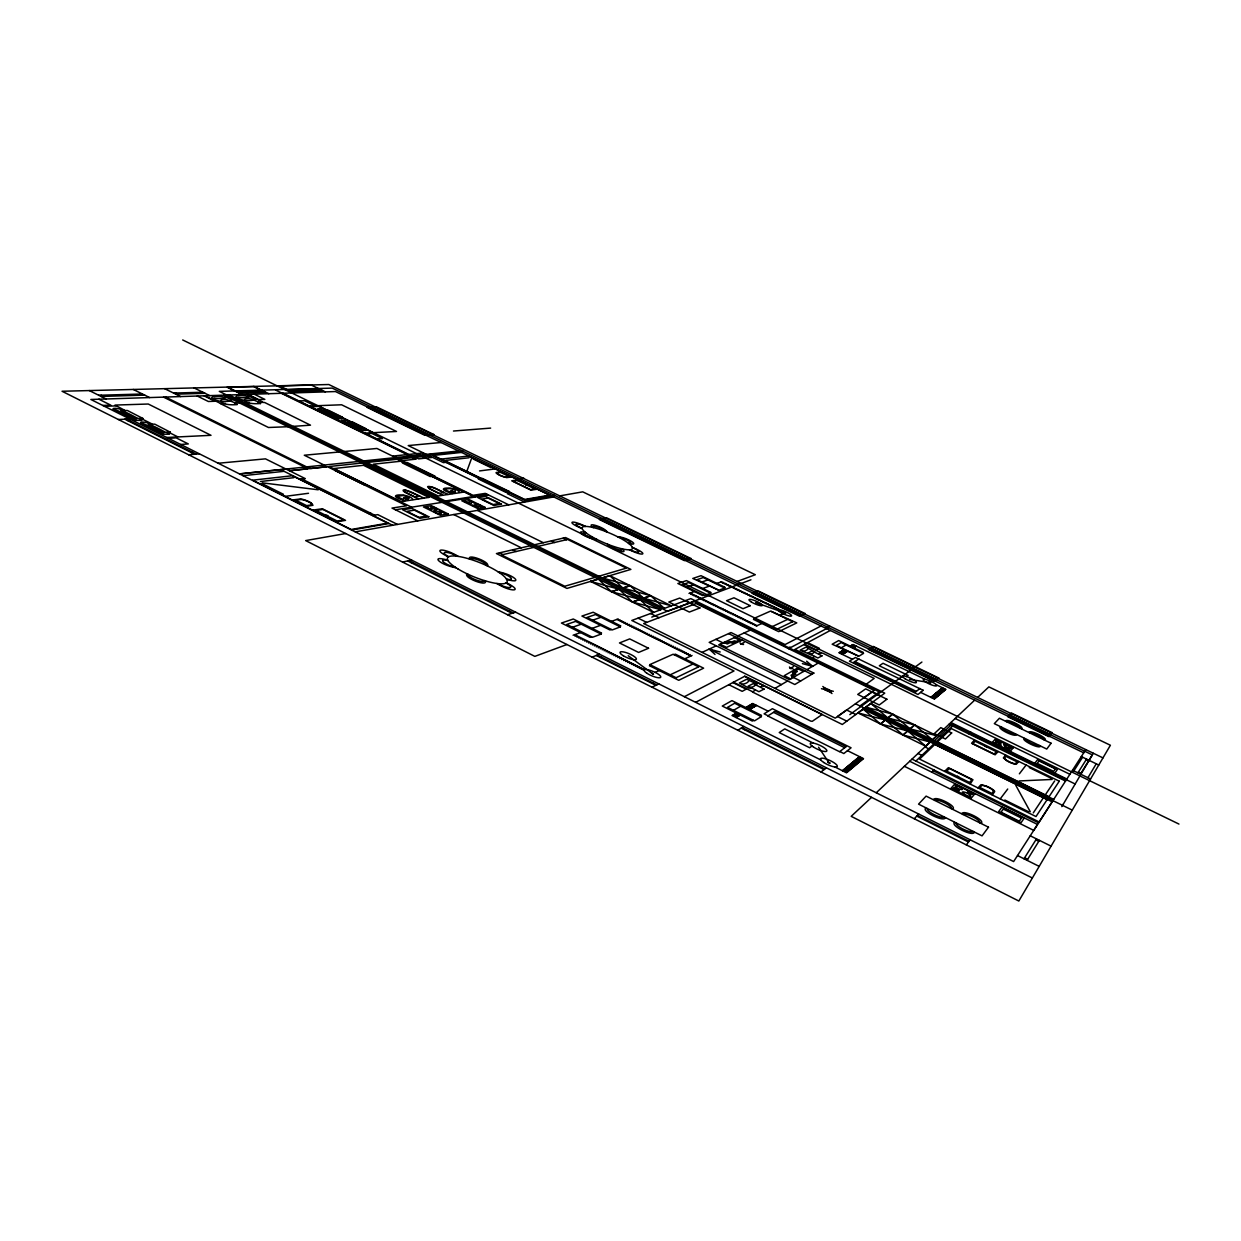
<?xml version="1.0" encoding="UTF-8"?>
<svg xmlns="http://www.w3.org/2000/svg" width="1241" height="1241" viewBox="0 0 1241 1241"><rect width="100%" height="100%" fill="white"/><g stroke="black" fill="none" stroke-linecap="round" stroke-linejoin="round"><path stroke-width="1.5" d="M985.075 746.105L986.362 746.725M958.812 777.192C955.244 774.648 960.612 778.433 957.587 776.54M525.657 484.471C529.1 485.122 524.105 484.595 526.572 484.952M467.05 470.68L471.44 458.736M977.629 697.442L988.86 686.878L1110.4 745.252L1018.83 901.028L851.186 816.33L871.554 797.358M1062.575 805.378L1092.328 754.9L332.216 388.107L219.285 391.365L667.472 611.27L693.983 601.513L879.342 691.889L859.966 705.958M1087.923 777.75L1096.222 763.836M1061.815 806.619L1063.335 804.137M1027.036 860.308L1039.4 840.343M1080.446 774.074L1093.337 753.287M1023.996 858.788L1036.483 838.9M1077.917 772.848L1086.542 759.12M1073.837 770.909L1082.586 757.243M695.627 702.328L744.724 676.252L842.298 724.48L863.147 709.092L1052.151 801.826L1038.624 822.876L933.201 770.77L933.977 769.978L931.82 772.197M1085.782 749.642L1013.633 861.564L90.857 399.478L335.473 391.551L1083.734 752.822M1033.288 812.902L1042.797 798.599M1045.822 794.069L1054.664 780.946M1054.974 772.988L1057.425 769.404L1037.492 759.709L1034.87 763.199M327.205 516.039L324.584 515.604L327.981 515.667L325.918 515.387L326.848 515.868M1000.215 798.894L1007.723 789.028M966.32 844.873L970.183 839.8M1019.373 773.81L1026.121 765.045M992.273 794.985L994.724 791.572A6.872 1.598 25.5 0 0 992.971 789.695L991.001 788.392A8.625 2.001 25.5 0 0 986.161 786.018L980.902 784.762L978.017 787.942M1018.783 761.462L1016.332 764.239A6.438 1.396 25.4 0 1 1013.649 763.82L1011.431 763.029A8.066 1.753 25.4 0 1 1006.885 760.811L1003.364 757.91L1005.582 755.009M970.229 783.924L972.975 779.751L948.372 767.683L944.68 771.328M972.091 779.813L969.392 782.404L946.728 771.188M998.167 751.55L995.111 754.807L971.563 743.297L974.495 739.993M996.414 751.767L994.041 754.016L972.82 743.607M914.291 818.765L918.666 814.003M1008.468 716.476L1011.12 713.591M946.666 771.049L949.489 768.536L972.06 779.736M972.758 743.483L975.255 741.311L996.383 751.674M970.958 732.268L969.174 734.083L969.81 733.431L1066.019 780.31M915.92 761.059L933.961 743.824M936.21 741.668L952.623 726.016M941.267 736.859L947.55 730.887M933.185 741.885L952.033 724.03L1075.171 784.002M870.794 703.445L887.904 718.012L914.664 724.915L932.472 739.838L936.815 735.742L870.794 703.445L857.981 712.923L925.708 746.229L930.223 741.994M932.472 739.838L974.666 700.157M876.255 792.766L930.207 741.978L903.107 735.06L885.391 719.982L858.043 712.939M937.575 735.06L943.92 729.119M920.605 692.369L930.936 697.38L942.493 687.778M834.883 766.969L842.437 770.754L859.517 756.638M863.162 709.076L880.474 723.968L885.376 719.997L880.412 723.953M821.03 771.995L826.32 767.76M919.969 688.507L915.237 692.23L853.622 662.322L858.989 658.955M755.257 690.105L752.48 691.997L810.761 721.114L812.266 721.316L822.163 714.537L744.647 676.221M906.535 676.562L908.117 675.399L883.034 663.268L879.311 665.765L903.2 677.322M1053.733 799.375L865.815 707.168L884.755 693.145L794.954 649.384L830.307 630.459M811.986 745.996L809.613 747.734L779.224 732.547L784.762 728.87L813.212 743.064M849.821 714.63L921.908 662.058M864.077 697.659L872.283 691.795L880.893 695.999M866.311 684.163L874.191 678.393L823.031 653.309L821.092 652.782L818.874 654.023M745.329 730.189L746.167 729.661M737.821 730.251L743.886 726.481M857.996 655.869L832.184 644.234L838.699 640.558L863.426 652.502L862.65 652.983M753.489 720.338L752.325 721.068L722.293 706.051L731.942 700.638L761.54 715.39L760.407 716.088M842.313 654.395L847.184 651.494M853.513 647.709L856.228 646.096M732.035 715.514L736.068 717.531L740.272 715.049M749.673 709.464L756.529 705.4M774.958 688.383L787.616 680.968M806.898 669.675L818.176 663.082M841.32 647.786L846.129 644.994M733.478 710.348L740.613 706.222M798.49 669.039L795.295 670.869L793.852 670.171M798.397 667.58L784.203 675.693L790.765 678.936M812.235 657.808L814.468 656.536M789.447 666.991L790.269 668.418L793.495 666.588M760.717 687.018L763.417 685.497M811.025 654.86L800.181 650.129L806.045 647.119L815.446 652.363M751.441 688.228L748.773 688.057L739.403 682.953L746.663 679.23L756.638 683.884L756.948 685.141M788.469 648.702L828.43 627.62M787.663 648.236L789.99 647.011M825.653 628.256L829.686 626.131M684.365 696.697L733.989 670.962L631.809 620.469L660.801 609.734L223.706 395.165M821.03 625.976L785.072 644.56L690.818 598.612L664.369 608.416L229.228 394.995M651.99 687.188L658.847 683.9M740.008 642.76L740.722 644.126L744.212 642.45M651.851 683.326L652.813 682.876M670.249 674.794L692.959 664.059M742.149 640.046L726.59 647.383L720.137 644.203M771.235 627.108L787.725 619.352M739.295 640.046L735.773 641.69L737.185 642.388M702.065 652.378L716.243 645.847M737.821 635.873L750.464 630.04M655.17 672.389L659.188 670.543M684.753 658.816L692.059 655.465M688.988 655.093L690.198 654.55M756.095 626.131L761.896 623.478M780.465 614.993L783.149 613.768M754.404 625.309L755.381 624.875M687.126 654.178L688.336 653.619M685.265 653.247L686.475 652.704M752.713 624.487L753.69 624.052M643.241 670.311L644.606 669.706L574.599 634.709L573.094 635.237M683.403 652.332L684.613 651.789M751.022 623.665L752.015 623.23M749.331 622.842L750.324 622.408M779.364 609.44L720.881 581.982M641.271 669.333L642.652 668.713M650.796 665.098L649.446 665.688L678.734 680.301L703.616 668.17L675.352 654.147L674.111 654.705M681.542 651.401L682.767 650.858M639.301 668.356L640.682 667.736M679.68 650.486L680.906 649.943M747.64 622.02L748.633 621.586M754.497 618.98L753.52 619.399L778.696 631.653L796.769 622.889L771.437 611.472M776.866 609.052L777.75 608.664M637.347 667.363L638.727 666.758M677.819 649.57L679.044 649.027M745.95 621.198L746.942 620.764M775.253 608.276L776.152 607.873M744.274 620.376L745.267 619.942M773.639 607.501L774.539 607.097M635.376 666.386L636.773 665.781M675.957 648.64L677.183 648.097M633.422 665.409L634.803 664.804M674.096 647.724L675.337 647.182M742.583 619.554L743.576 619.119M772.026 606.725L772.926 606.322M631.452 664.431L632.848 663.826M672.234 646.809L673.475 646.266M740.893 618.732L741.901 618.297M770.413 605.934L771.328 605.546M739.202 617.909L740.21 617.475M768.815 605.158L769.715 604.77M629.497 663.439L630.893 662.849M670.388 645.878L671.629 645.351M627.543 662.461L628.939 661.872M668.527 644.963L669.768 644.436M737.526 617.087L738.535 616.653M767.202 604.383L768.117 603.995M625.573 661.484L626.984 660.895M666.665 644.048L667.922 643.521M735.835 616.265L736.844 615.846M765.588 603.607L766.504 603.219M623.618 660.507L625.03 659.917M664.819 643.133L666.06 642.605M734.16 615.443L735.168 615.024M763.991 602.831L764.906 602.443M621.663 659.529L623.075 658.94M662.958 642.217L664.214 641.69M732.469 614.636L733.493 614.202M762.377 602.056L763.293 601.668M619.709 658.552L621.12 657.963M661.112 641.287L662.368 640.775M730.794 613.814L731.802 613.38M760.78 601.28L761.695 600.892M617.754 657.575L619.181 656.985M659.266 640.372L660.522 639.86M729.119 612.992L730.127 612.573M759.166 600.504L760.097 600.117M727.428 612.17L728.451 611.751M757.568 599.729L758.499 599.341M615.8 656.598L617.227 656.008M657.404 639.456L658.676 638.944M613.845 655.62L615.272 655.031M655.558 638.541L656.83 638.029M725.752 611.363L726.776 610.929M755.971 598.953L756.886 598.565M611.906 654.643L613.333 654.069M653.712 637.626L654.984 637.114M724.077 610.541L725.101 610.122M754.357 598.178L755.288 597.805M600.21 657.451L601.233 657.032M609.952 653.666L611.379 653.092M651.866 636.711L653.138 636.199M752.76 597.402L753.69 597.03M722.402 609.719L723.425 609.3M720.726 608.897L721.75 608.493M751.162 596.626L752.093 596.254M607.997 652.704L609.44 652.114M650.02 635.795L651.292 635.283M592.097 657.141L599.496 654.178M752.651 592.965L757.227 591.135M606.058 651.727L607.485 651.153M648.174 634.896L649.446 634.384M719.035 608.09L720.075 607.671M749.564 595.851L750.495 595.478M604.103 650.749L605.546 650.175M646.328 633.98L647.6 633.468M717.36 607.268L718.399 606.865M747.966 595.075L748.897 594.703M602.164 649.772L603.607 649.198M644.482 633.065L645.77 632.553M715.685 606.461L716.724 606.042M746.368 594.315L747.299 593.943M600.21 648.81L601.668 648.236M642.636 632.15L643.924 631.638M714.009 605.639L715.064 605.236M744.771 593.539L745.701 593.167M598.271 647.833L599.729 647.259M640.79 631.235L642.078 630.738M712.35 604.817L713.389 604.414M743.173 592.764L744.104 592.391M596.332 646.856L597.79 646.297M638.96 630.319L640.247 629.823M710.674 604.01L711.714 603.607M741.575 591.988L742.521 591.616M225.428 403.372L220.495 403.651L268.459 427.493L287.974 426.718M594.392 645.894L595.851 645.32M637.114 629.42L638.401 628.908M708.999 603.188L710.054 602.785M739.977 591.212L740.924 590.856M592.453 644.917L593.912 644.358M635.268 628.504L636.571 628.008M707.323 602.381L708.378 601.978M738.379 590.452L739.326 590.08M705.664 601.559L706.718 601.171M736.782 589.677L737.743 589.304M590.499 643.955L591.973 643.396M633.437 627.589L634.74 627.093M588.56 642.978L590.033 642.419M631.591 626.689L632.894 626.193M703.988 600.753L705.043 600.349M735.184 588.901L736.146 588.544M651.789 617.103L750.945 579.795M586.636 642.016L588.094 641.457M629.761 625.774L631.064 625.278M702.313 599.946L703.383 599.543M733.602 588.125L734.548 587.769M584.697 641.039L586.171 640.496M627.915 624.859L629.234 624.378M732.004 587.365L732.966 587.009M700.653 599.124L701.708 598.736M582.758 640.077L584.232 639.518M591.554 636.804L590.096 637.347L561.444 623.044L573.28 619.011L601.544 633.081L600.132 633.608M611.286 629.451L609.92 629.963L581.936 616.063L593.167 612.247L620.764 625.929L619.43 626.426M626.085 623.959L627.403 623.463M698.978 598.317L700.048 597.914M730.406 586.59L731.368 586.233M580.819 639.099L582.308 638.557M624.254 623.044L625.573 622.563M566.904 644.513L534.84 656.38L305.658 540.595L345.696 533.537M737.138 581.455L755.319 574.723L582.743 491.839L559.738 495.888M697.318 597.495L698.388 597.107M703.663 595.153L702.608 595.54L677.881 583.503L686.475 580.602L710.907 592.453L709.883 592.841M717.996 589.832L692.788 578.461L701.01 575.684L724.93 587.272L723.953 587.629M728.824 585.83L729.786 585.473M578.88 638.138L580.369 637.595M622.424 622.144L623.742 621.648M695.643 596.688L696.713 596.3M727.226 585.054L728.188 584.697M576.956 637.176L578.446 636.633M620.593 621.229L621.912 620.748M693.983 595.882L695.053 595.494M725.644 584.278L726.606 583.937M575.017 636.214L576.522 635.671M618.747 620.329L620.081 619.848M692.323 595.075L693.393 594.672M724.046 583.518L725.023 583.161M574.599 634.709L580.54 632.569M592.112 628.38L600.566 625.324M611.549 621.353L618.251 618.933M690.648 594.253L691.733 593.865M722.464 582.743L723.425 582.401M688.988 593.446L694.355 591.523M702.763 588.498L708.921 586.279M716.941 583.394L721.843 581.626M572.458 627.279L581.238 624.192M592.655 620.205L600.97 617.273M687.188 587.133L693.564 584.914M701.863 582.013L707.959 579.888M507.522 614.714L515.667 612.201M684.675 560.141L689.732 558.59M508.252 611.379L509.399 611.022M602.226 577.934L609.765 575.653L671.365 605.81L643.536 598.193L630.18 585.659L602.226 577.934L630.878 569.402L565.586 537.57L534.561 544.752M598.364 579.082L590.514 581.393L653.588 612.402L639.875 599.45L611.425 591.662L598.364 579.082L566.966 588.42L496.431 553.564L530.388 545.714M594.92 577.391L564.795 586.248L501.442 554.944L533.77 547.374M598.798 576.258L626.395 568.13L567.571 539.447L537.927 546.397M411.376 562.825L412.632 562.545M604.631 520.305L605.422 520.134M402.534 562.049L411.593 560.079M599.884 519.203L605.53 517.978M525.982 500.418L554.432 495.376M355.236 531.862L463.405 512.828M467.888 512.052L553.765 496.943M351.56 530.031L389.069 523.516M525.129 499.921L550.756 495.485M336.575 521.934L345.525 520.351L322.334 508.779L312.872 510.082M343.819 520.026L337.087 520.956L316.083 510.454L322.97 509.446L343.866 519.901M372.843 515.449L377.807 514.643L397.492 524.431M443.626 501.271L486.953 494.306M510.92 493.034L507.243 493.639L524.633 502.062M537.12 489.249L531.039 490.148L511.726 480.81L517.683 479.864M369.26 513.665L371.043 513.386M506.53 491.746L507.848 491.545M395.429 509.787L442.013 502.341M446.605 501.597L488.396 494.911M534.871 489.032L530.419 489.621L513.091 481.244M409.995 507.46L411.624 507.197L329.222 466.523L361.938 463.033M325.84 515.496L326.833 515.992M409.018 498.06L402.239 499.053L396.996 496.555M396.98 496.4L403.79 495.423L409.018 497.936M444.79 489.404C459.31 485.433 457.929 497.222 444.821 489.543M516.194 479.29L523.811 478.173M513.014 481.105L517.187 480.5M305.333 506.499L313.011 505.289L311.181 502.915A8.563 2.032 20.7 0 0 306.775 500.712L304.231 499.797A6.826 1.613 20.7 0 0 300.369 498.975L292.302 499.983M506.375 477.18L509.508 476.746L500.526 472.402L497.362 472.821A4.964 0.962 22 0 0 499.689 475.024L500.588 475.458A4.964 0.962 22 0 0 506.39 477.196M511.897 476.947L506.669 477.614L501.721 476.172A6.872 1.334 22 0 1 498.029 474.388L496.757 473.535A5.476 1.07 22 0 1 496.152 472.526L501.193 471.782M337.614 497.936L339.445 497.688M478.84 478.312L480.205 478.126M285.073 496.369L308.513 493.282M366.809 485.06L365.102 485.293L334.977 470.417L336.714 470.215M432.582 476.528L434.055 476.327M479.538 470.928L495.252 468.912M260.408 481.524L293.838 477.676M300.043 479.259L305.317 478.638L265.465 458.86L218.214 463.25M447.287 462.164L443.363 462.614L408.227 445.566L441.02 442.51M445.814 460.38L468.958 457.774M163.533 397.12L304.79 467.081L239.497 473.907L286.004 469.051M243.065 475.691L284.096 471.316M289.432 470.758L327.453 466.709L406.598 505.785L391.985 508.081L417.798 520.863M429.386 455.835L398.749 459.108L472.976 495.314L485.247 493.391L508.81 504.854M433.373 455.416L461.543 452.407M363.334 461.993L463.234 451.367M358.711 461.45L306.605 466.895L165.549 397.058M458.596 450.995L363.66 460.923L366.84 462.49L397.213 459.263L474.745 497.098M344.44 451.507L376.938 448.466L395.6 457.588M339.413 451.972L304.278 455.23L324.165 465.049M188.616 454.749L199.429 453.849M377.124 439.05L382.43 438.6L371.85 433.45L366.483 433.869M191.161 452.469L192.681 452.345M424.655 433.435L425.616 433.357M453.477 431.03L490.645 428.098M364.963 433.125L396.5 431.465L341.601 404.783L317.898 405.683L326.212 409.995M180.736 444.48L188.291 443.921L176.129 437.84L168.512 438.352M166.759 437.484L211.001 435.312L148.268 404.023L115.01 405.078L124.395 410.15M293.217 426.377L310.498 425.167L264.736 402.534L258.097 402.068M128.226 420.916L129.809 420.839M372.796 408.413L373.805 408.367M118.376 419.505L129.731 418.946M367.77 407.141L374.968 406.784M310.762 406.753L318.782 406.381M309.273 406.024L314.904 405.776L304.51 400.719L298.833 400.952M1019.094 780.961L1052.182 779.441M234.704 402.999L239.265 402.813M244.725 402.596L249.224 402.41M104.539 406.334L115.878 405.885M222.279 401.82C193.549 395.243 232.61 394.281 231.571 401.464M246.121 400.905C218.556 394.188 255.506 393.661 255.026 400.564M102.832 405.466L110.806 405.171L98.892 399.214M101.079 396.453L144.716 395.134M175.834 394.188L205.013 393.304M238.148 392.311L264.317 391.52M289.572 390.744L321.093 389.798M290.952 391.504L322.443 390.527M98.722 395.274L142.42 394.002M173.585 393.087L202.826 392.234M236.007 391.256L262.223 390.496M287.524 389.752L319.092 388.836M279.504 385.935L311.274 385.129M262.471 401.882L247.192 394.405M405.435 498.37L408.211 499.797L403.542 497.501L406.769 498.944L405.931 498.556M790.269 668.418L793.03 668.744M452.779 491.312L455.354 492.646L450.886 490.474L453.958 491.839L452.856 491.529M262.347 482.858L318.223 489.792M740.722 644.126L743.545 644.498M517.264 480.5L534.855 488.938M909.513 679.37L929.959 682.597M821.433 688.708L833.332 691.284M880.505 723.968L907.76 730.933L925.802 746.213M936.815 735.742L910.134 728.886L892.651 714.133L865.815 707.168M715.018 654.457L709.231 649.074L720.199 651.99M802.384 663.609L812.591 666.339L806.619 661.189M660.801 609.734L632.429 601.994L619.057 589.242L590.514 581.393M755.66 602.552L784.917 612.961M372.61 432.551L365.087 428.89M1102.97 757.894L328.803 384.524L62.05 391.256L1032.341 877.992M370.95 406.986L428.517 434.769M602.366 518.66L686.909 559.458M754.668 592.143L802.431 615.195M870.562 648.081L936.319 679.82M1009.647 715.204L1050.382 734.858M369.942 407.032L427.556 434.846M601.575 518.831L686.211 559.675M754.032 592.407L801.841 615.474M870.05 648.407L935.869 680.177M1009.274 715.607L1050.057 735.293M473.24 459.061L491.002 467.64M852.955 644.498L924.917 679.277M936.381 684.815L945.844 689.391M852.567 644.731L855.84 646.328M942.167 688.041L945.533 689.655M852.179 644.963L855.452 646.545M941.841 688.305L945.208 689.934M851.791 645.196L855.065 646.778M941.531 688.569L944.882 690.198M851.388 645.429L854.677 647.011M941.205 688.848L944.572 690.461M1081.314 756.591L1098.781 765.03M851 645.661L854.289 647.244M940.88 689.112L944.246 690.741M311.088 384.958L325.39 391.877M850.612 645.894L853.901 647.476M940.554 689.375L943.92 691.004M1086.123 759.771L1088.574 760.966M940.228 689.655L943.61 691.284M317.556 388.883L319.558 389.845M939.902 689.918L943.284 691.547M939.577 690.198L942.958 691.826M939.251 690.461L942.633 692.09M938.925 690.741L942.307 692.369M938.599 691.004L941.997 692.649M938.274 691.284L941.671 692.912M937.948 691.547L941.345 693.192M937.622 691.826L941.019 693.471M937.296 692.09L940.694 693.75M936.955 692.369L940.368 694.014M936.629 692.649L940.026 694.293M936.303 692.928L939.701 694.572M935.962 693.192L939.375 694.851M935.636 693.471L939.049 695.131M935.311 693.75L938.723 695.41M934.969 694.029L938.382 695.689M843.43 650.113L846.781 651.727M934.644 694.308L938.056 695.968M843.027 650.346L846.378 651.975M934.302 694.588L937.731 696.248M842.623 650.594L845.974 652.208M933.977 694.867L937.389 696.527M842.22 650.827L845.571 652.456M933.635 695.146L937.064 696.806M841.817 651.075L845.168 652.688M933.294 695.425L936.738 697.085M841.398 651.308L844.764 652.937M932.968 695.705L936.397 697.364M840.995 651.556L844.345 653.185M932.627 695.984L936.055 697.644M840.591 651.789L843.942 653.418M932.286 696.263L935.73 697.923M840.173 652.037L843.539 653.666M931.96 696.542L935.388 698.202M839.769 652.27L843.135 653.914M931.619 696.822L935.062 698.497M430.348 453.958L528.232 501.426M839.35 652.518L842.717 654.147M931.277 697.101L934.721 698.776M432.659 455.571L524.959 500.325M838.947 652.766L852.443 659.297M930.936 697.38L934.38 699.055M445.891 462.335L509.617 493.251M854.832 661.562L916.292 691.392M1078.367 772.135L1080.895 773.36M289.153 389.705L291.201 390.698M1072.519 770.227L1090.56 778.991M279.318 385.765L293.993 392.885M807.581 642.621L819.401 648.36L816.376 650.067L804.478 644.281M182.691 339.972L1178.95 824.071M341.12 417.24L350.086 421.599M324.63 410.073C323.808 408.661 315.198 407.668 318.348 409.592L336.947 418.605L341.942 418.76L339.553 417.333M348.535 421.692C347.775 420.28 339.429 419.334 342.345 421.257L361.069 430.332L365.986 430.441L363.566 428.998M804.028 644.513L821.046 652.797M955.182 718.492L1069.897 774.291M282.995 393.242L411.748 455.897M275.58 390.031L410.306 455.556M281.335 393.304L410.275 456.052M409.685 456.114L412.757 457.619M690.074 593.058L757.057 625.681M950.916 722.51L1066.872 778.991M949.039 724.263L1065.538 781.054M253.847 386.416L268.816 393.707M260.517 390.543L262.611 391.567M563.166 538.206L566.423 539.788M396.375 457.51L399.493 459.03M397.911 459.279L471.564 495.19M1029.27 767.558L1051.453 778.386M685.451 600.597L693.533 604.538M459.635 492.413C456.145 486.069 430.053 486.875 452.329 493.515M744.212 632.926L812.591 666.339M254.203 394.188L264.845 399.385L258.764 399.602L248.076 394.374M551.454 540.921L554.758 542.534M237.791 391.21L239.932 392.249M448.079 494.476L435.017 488.132A5.988 1.272 21.6 0 0 431.248 486.844L429.495 486.503A7.524 1.598 21.6 0 0 427.618 486.767L429.696 488.892L442.696 495.299M227.46 387.068L242.74 394.56M477.351 510.377L543.372 542.705M728.622 633.624L735.634 637.052M804.618 670.823L811.769 674.328M734.424 637.61L740.753 640.713M797.063 668.341L803.548 671.459M855.483 703.756L1072.255 810.125M724.248 642.311L725.845 643.102L722.774 642.993M794.442 676.779L792.813 675.973L791.494 676.748L793.123 677.555M715.84 639.379L722.991 642.885M793.325 677.431L800.616 681.014M424.205 498.122L405.124 489.931A7.725 1.675 21.5 0 0 403.139 490.211L403.216 490.8A6.158 1.334 21.5 0 0 405.218 492.398L418.527 498.991M453.71 514.55L521.344 547.808M924.948 746.927L928.749 748.804M194.061 387.921L209.729 395.631M200.918 392.28L203.121 393.366M855.809 714.506L846.641 710.007L837.504 716.538L846.812 721.145M650.563 613.519L659.033 617.692M204.951 395.786L220.743 403.558M204.005 395.817L215.05 401.246L208.379 401.495L197.272 396.034M412.927 499.518C409.344 492.739 381.282 493.747 404.83 500.744M512.75 549.794L516.194 551.485M709.231 649.074L781.365 684.629M918.014 753.473L921.877 755.381M638.091 618.142L646.701 622.393M1004.822 800.011L1028.711 811.8M323.296 465.142L326.631 466.787L310.762 468.493L307.38 466.818M175.586 393.025L177.82 394.126M499.44 552.865L502.931 554.587M164.634 388.666L180.643 396.562M912.011 759.135L1039.198 821.976M909.746 761.276L1037.538 824.474L1033.737 830.384L904.394 766.302M616.917 619.414L690.849 656.008M303.874 467.174L307.256 468.85L290.456 470.649L287.028 468.943M733.384 682.209L752.48 691.671M732.81 682.519L746.182 689.143L742.211 691.346L728.762 684.675M133.268 389.457L149.618 397.57M1030.247 835.798L1051.065 846.145M140.311 394.064L142.606 395.196M1035.878 839.862L1038.795 841.305M773.562 712.35L844.687 747.718M301.935 479.042L374.627 515.17M752.62 703.461L768.272 711.248M847.479 750.65L863.534 758.623M752.062 703.787L755.971 705.741M859.036 757.026L863.053 759.027M280.683 469.625L392.621 525.284M751.488 704.128L755.397 706.067M858.57 757.413L862.588 759.414M750.914 704.469L754.838 706.408M858.089 757.801L862.123 759.802M750.34 704.795L754.264 706.75M857.624 758.189L861.657 760.206M749.766 705.136L753.69 707.091M857.143 758.592L861.176 760.593M749.192 705.462L753.116 707.432M856.662 758.98L860.711 760.997M748.618 705.803L752.558 707.758M856.197 759.383L860.23 761.385M768.039 715.793L764.084 713.823L772.398 708.704L851.078 747.796L843.833 753.551L839.816 751.55M748.044 706.145L751.984 708.099M855.716 759.771L859.765 761.788M747.47 706.486L751.41 708.44M855.235 760.175L859.284 762.191M746.88 706.827L750.821 708.782M854.754 760.562L858.803 762.579M746.306 707.168L750.247 709.123M854.273 760.966L858.322 762.982M853.792 761.369L857.857 763.386M853.312 761.757L857.376 763.789M852.831 762.16L856.895 764.192M852.334 762.563L856.414 764.596M851.853 762.967L855.933 764.999M851.373 763.37L855.452 765.402M850.876 763.773L854.956 765.806M850.395 764.177L854.475 766.209M849.899 764.58L853.994 766.628M849.402 764.983L853.498 767.031M848.922 765.387L853.017 767.434M848.425 765.806L852.52 767.853M847.929 766.209L852.04 768.257M847.432 766.612L851.543 768.675M846.936 767.031L851.047 769.079M100.986 395.212L103.329 396.391M846.44 767.434L850.566 769.498M845.943 767.853L850.069 769.916M735.665 713.389L739.683 715.39M845.447 768.257L849.573 770.32M1024.647 857.764L1027.672 859.268M89.29 390.558L106.137 398.981M735.06 713.746L739.078 715.747M844.95 768.675L849.077 770.739M734.455 714.102L738.473 716.104M844.438 769.094L848.58 771.157M1017.511 855.545L1039.167 866.373M733.85 714.459L737.883 716.46M843.942 769.513L848.084 771.576M141.474 418.682L151.774 423.833M168.978 432.442L177.618 436.754M733.245 714.8L737.278 716.817M843.446 769.916L847.587 771.995M732.64 715.157L736.673 717.174M842.934 770.335L847.076 772.414M122.161 410.244C121.06 408.491 110.185 407.234 113.676 409.67L135.021 420.311L141.908 420.451L139.271 418.791M149.572 423.957C148.486 422.157 137.735 421.025 141.21 423.445L162.711 434.164L169.49 434.241L166.821 432.582M736.068 717.531L820.72 759.895M261.96 483.556L283.475 494.306M842.437 770.754L846.579 772.833M126.349 419.101L196.202 454.113M408.894 560.668L513.247 612.945M597.293 655.062L656.799 684.877M742.087 727.598L824.738 769.017M917.363 815.43L969.035 841.32M124.752 419.179L194.697 454.237M407.622 560.948L512.099 613.302M596.269 655.481L655.853 685.342M741.234 728.126L824.008 769.606M916.758 816.097L968.492 842.018M628.21 655.729L652.471 673.63M822.814 686.475L831.982 693.548M664.369 608.416L650.703 595.696L622.827 588.032L609.765 575.653M818.564 747.222L828.864 762.579M1015.79 785.351L1030.294 811.769M319.464 409.53A56.264 11.262 20.9 0 1 337.443 418.264M325.669 410.818A49.485 9.85 20.9 0 1 337.614 416.635M343.447 421.195A56.357 11.355 21 0 1 361.534 429.991M349.59 422.452A49.562 9.944 21.1 0 1 361.612 428.3M248.852 397.073A57.334 11.355 20.3 0 1 238.117 397.446M253.257 400.16A50.757 10.083 20.3 0 1 246.137 400.44M115.258 409.608A67.945 15.512 19.3 0 1 135.874 419.908M123.231 411.128A59.661 13.558 19.4 0 1 136.913 417.969M142.762 423.367A67.976 15.699 19.5 0 1 163.533 433.761M150.673 424.841A59.692 13.713 19.6 0 1 164.464 431.744M225.304 397.896A58.699 11.821 20.1 0 1 214.104 398.283M229.756 401.06A51.967 10.502 20.2 0 1 222.325 401.339M508.515 583.89A25.859 6.252 22.1 0 1 512.285 586.109A9.835 2.373 22.1 0 1 513.883 589.894A9.835 2.373 22.1 0 1 502.962 586.822A25.518 6.096 22.2 0 1 498.68 584.62A10.13 2.435 22.1 0 1 496.819 583.503M456.083 567.773A10.176 2.451 21.7 0 1 454.082 567.401A25.673 6.143 21.7 0 1 449.63 566.237A9.881 2.373 21.7 0 1 438.942 560.963A9.881 2.373 21.7 0 1 441.439 558.729A25.952 6.283 21.8 0 1 445.441 559.52A10.176 2.451 21.7 0 1 447.706 560.141M455.214 567.199A8.656 2.079 21.7 0 1 443.409 561.987A8.656 2.079 21.7 0 1 447.923 560.56M467.004 573.792A10.238 2.482 21.9 0 0 466.585 574.304A25.906 6.283 22 0 0 466.864 575.746A9.944 2.404 21.9 0 0 475.66 581.207A9.944 2.404 21.9 0 0 485.014 582.743A25.983 6.298 21.8 0 0 485.65 581.657A10.238 2.482 21.9 0 0 485.433 580.897M484.223 580.54A8.687 2.11 21.9 0 1 475.846 579.873A8.687 2.11 21.9 0 1 468.183 574.35M506.033 583.006A8.609 2.063 22.1 0 1 509.648 587.567A8.609 2.063 22.1 0 1 497.734 583.611M448.373 556.868A10.037 2.373 21.7 0 1 446.217 555.782A25.27 5.957 21.8 0 1 442.541 553.61A9.726 2.296 21.7 0 1 441.315 550.058A9.726 2.296 21.7 0 1 452.22 553.176A25.596 6.096 21.7 0 1 456.393 555.301A10.037 2.373 21.7 0 1 458.193 556.387M448.715 556.682A8.532 2.017 21.7 0 1 445.426 552.323A8.532 2.017 21.7 0 1 457.277 556.263M470.603 559.381A8.454 1.986 21.9 0 1 478.731 560.11A8.454 1.986 21.9 0 1 486.193 565.415M506.359 582.789A10.13 2.435 22.1 0 1 508.531 583.89M487.356 565.958A9.928 2.342 21.9 0 0 487.729 565.462A25.223 5.926 21.8 0 0 487.418 564.097A9.618 2.265 21.9 0 0 478.917 558.884A9.618 2.265 21.9 0 0 469.874 557.318A25.146 5.91 22 0 0 469.222 558.31A9.928 2.342 21.9 0 0 469.424 559.024M592.779 527.441A8.439 1.691 22.6 0 1 591.957 526.68A21.361 4.281 22.7 0 1 591.15 525.47A8.175 1.644 22.6 0 1 596.378 525.672A8.175 1.644 22.6 0 1 605.282 530.016A21.454 4.328 22.5 0 1 606.849 531.474A8.439 1.691 22.6 0 1 607.221 532.079M593.632 527.642A7.182 1.443 22.6 0 1 597.619 527.068A7.182 1.443 22.6 0 1 606.197 531.675M628.97 543.636A8.454 1.706 22.7 0 0 630.459 543.915A21.361 4.281 22.7 0 0 632.755 544.085A8.191 1.644 22.8 0 0 631.188 541.231A8.191 1.644 22.8 0 0 621.632 537.322A21.516 4.343 22.8 0 0 618.747 536.795A8.454 1.706 22.7 0 0 617.63 536.732M618.545 537.213A7.182 1.443 22.7 0 1 628.473 540.874A7.182 1.443 22.7 0 1 628.427 543.201M629.373 549.763A8.547 1.737 22.8 0 0 631.281 550.678A21.562 4.375 22.8 0 0 635.252 552.369A8.299 1.691 22.8 0 0 642.729 553.889A8.299 1.691 22.8 0 0 638.169 550.011A21.811 4.468 22.8 0 0 634.384 548.227A8.547 1.737 22.8 0 0 632.383 547.405M632.491 547.684A7.275 1.489 22.8 0 1 638.65 552.059A7.275 1.489 22.8 0 1 629.854 549.747M607.501 544.147A8.64 1.784 22.7 0 0 607.873 544.783A21.857 4.483 22.8 0 0 609.502 546.319A8.392 1.722 22.7 0 0 618.685 550.818A8.392 1.722 22.7 0 0 623.959 550.926A21.966 4.53 22.6 0 0 623.075 549.623A8.64 1.784 22.7 0 0 622.206 548.848M621.338 548.646A7.337 1.505 22.7 0 1 617.351 549.329A7.337 1.505 22.7 0 1 608.54 544.566M582.2 528.635A8.532 1.737 22.5 0 1 580.199 527.797A21.5 4.343 22.5 0 1 576.413 526.013A8.268 1.675 22.5 0 1 572.117 522.275A8.268 1.675 22.5 0 1 579.764 523.873A21.764 4.452 22.5 0 1 583.689 525.532A8.532 1.737 22.5 0 1 585.566 526.432M582.138 528.371A7.26 1.474 22.5 0 1 576.165 524.09A7.26 1.474 22.5 0 1 585.054 526.448M596.843 539.385A8.625 1.768 22.6 0 1 595.68 539.323A21.811 4.468 22.5 0 1 592.686 538.78A8.377 1.722 22.5 0 1 582.851 534.762A8.377 1.722 22.5 0 1 581.471 531.893A21.966 4.53 22.6 0 1 583.89 532.079A8.625 1.768 22.6 0 1 585.426 532.373M595.897 538.904A7.337 1.505 22.6 0 1 585.721 535.15A7.337 1.505 22.6 0 1 585.969 532.792M1030.014 733.059A7.679 1.551 25.3 0 1 1037.926 735.153A7.679 1.551 25.3 0 1 1043.852 739.745M1006.575 721.719A7.648 1.551 25.1 0 1 1014.502 723.829A7.648 1.551 25.1 0 1 1020.319 728.358M1039.4 745.5A7.803 1.598 25.3 0 1 1031.364 743.39A7.803 1.598 25.3 0 1 1025.376 738.705M1015.526 733.927A7.756 1.598 25.1 0 1 1007.459 731.802A7.756 1.598 25.1 0 1 1001.596 727.164M973.13 831.408A9.509 2.404 25.7 0 1 963.094 829.081A9.509 2.404 25.7 0 1 956.144 822.907M963.047 814.515A9.339 2.311 25.7 0 1 972.866 816.826A9.339 2.311 25.7 0 1 979.738 822.83M934.737 800.414A9.276 2.296 25.5 0 1 944.603 802.772A9.276 2.296 25.5 0 1 951.32 808.682M506.654 579.407A9.99 2.358 22.1 0 0 508.857 579.997A25.177 5.926 22.1 0 0 512.719 580.741A9.664 2.296 22.1 0 0 514.782 578.477A9.664 2.296 22.1 0 0 504.249 573.295A25.44 6.065 22.2 0 0 499.968 572.163A9.99 2.358 22.1 0 0 498.06 571.806M498.929 572.365A8.485 2.017 22.1 0 1 510.516 577.484A8.485 2.017 22.1 0 1 506.406 578.973M755.319 684.923A57.086 13.573 23.5 0 1 750.914 687.374M748.819 680.564A64.377 15.295 23.4 0 1 742.134 684.194M814.034 652.13A51.424 10.967 23.7 0 1 810.482 654.131M808.031 648.298A57.986 12.363 23.6 0 1 802.648 651.246M1028.929 732.314A22.974 4.638 25.3 0 1 1029.921 731.787A8.749 1.768 25.3 0 1 1038.531 734.393A8.749 1.768 25.3 0 1 1045.341 739.248A22.85 4.623 25.2 0 1 1045.186 740.179M1005.489 720.99A22.865 4.623 25.2 0 1 1006.529 720.478A8.703 1.768 25.1 0 1 1015.169 723.1A8.703 1.768 25.1 0 1 1021.855 727.893A22.726 4.607 25 0 1 1021.653 728.808M1024.027 738.255A23.346 4.793 25.4 0 0 1023.809 739.202A8.92 1.83 25.3 0 0 1030.728 744.181A8.92 1.83 25.3 0 0 1039.524 746.818A23.207 4.778 25.2 0 0 1040.532 746.244M1000.23 726.714A23.222 4.778 25.2 0 0 999.982 727.645A8.858 1.83 25.1 0 0 1006.777 732.578A8.858 1.83 25.1 0 0 1015.588 735.215A23.083 4.762 25.1 0 0 1016.643 734.672M954.453 822.395A28.481 7.182 25.8 0 0 954.034 823.76A10.874 2.746 25.7 0 0 962.147 830.291A10.874 2.746 25.7 0 0 973.084 833.285A28.295 7.136 25.6 0 0 974.464 832.385M925.662 808A28.295 7.151 25.6 0 0 925.165 809.334A10.797 2.73 25.5 0 0 933.108 815.771A10.797 2.73 25.5 0 0 944.075 818.781A28.109 7.105 25.4 0 0 945.518 817.928M961.759 813.569A27.954 6.903 25.8 0 1 963.125 812.746A10.642 2.622 25.7 0 1 973.766 815.694A10.642 2.622 25.7 0 1 981.74 822.007A27.752 6.872 25.6 0 1 981.383 823.341M933.48 799.483A27.767 6.872 25.6 0 1 934.907 798.692A10.564 2.622 25.5 0 1 945.58 801.67A10.564 2.622 25.5 0 1 953.383 807.891A27.581 6.841 25.3 0 1 952.964 809.194M944.215 816.95A9.447 2.389 25.5 0 1 934.132 814.608A9.447 2.389 25.5 0 1 927.337 808.527M237.202 404.442C217.563 391.939 213.142 406.645 237.109 404.582M444.619 512.952L439.252 510.935L444.619 512.952M431.728 509.508L426.361 507.414L431.635 509.679M821.976 655.869L817.897 657.994L808.046 652.983L812.157 650.967L821.976 655.869M1009.678 749.533L1004.372 747.144L1009.678 749.533M1000.96 745.081C992.847 744.972 993.358 738.395 1000.96 745.081M1001.037 742.94L995.778 740.567L1001.037 742.94M170.405 432.194L163.859 432.24L148.191 424.127L154.799 424.174L170.405 432.24M972.355 794.007C965.389 794.147 966.382 788.128 972.355 794.007M764.099 689.096L758.903 691.702L748.183 686.133L753.287 683.605L764.099 689.096M142.932 418.465L136.277 418.434L120.78 410.368L127.451 410.523L142.932 418.465M366.064 428.719L361.317 428.703L347.604 421.816L352.382 421.893L366.048 428.765M342.113 417.085L337.288 417.023L323.668 410.182L328.524 410.306L342.082 417.007M477.801 507.305L472.666 505.242L477.801 507.305M473.612 502.605L468.509 500.557L473.612 502.605M471.099 503.799L464.708 501.302L471.099 503.799M260.563 403.527C235.837 405.373 242.724 391.473 260.548 403.558M1047.125 799.638L1036.002 816.562L919.581 759.104L934.783 744.507L1047.125 799.638M1059.271 781.21L1049.048 796.706L937.436 741.963L951.397 728.591L1059.271 781.21M1024.135 818.207L1021.064 822.705L998.648 811.598L1001.921 807.224L1024.135 818.207M1021.498 818.098L1019.326 821.247L1001.006 812.172L1003.286 809.085L1021.498 818.098M1055.362 768.877L1053.64 771.375L1037.212 763.386L1039.043 760.935L1055.362 768.877M988.503 827.189L982.05 835.86L918.557 804.137L926.096 796.117L988.503 827.189M1051.096 743.25L1046.752 749.052L994.32 723.643L999.408 718.244L1051.096 743.25M1052.058 732.609L1048.971 736.658L1007.878 716.817L1011.399 713.001L1052.058 732.609M993.498 791.386L991.9 793.402L979.987 787.539L981.647 785.537A6.221 1.443 25.5 0 1 987.852 787.073L989.046 787.663A6.221 1.443 25.5 0 1 993.514 791.386M829.919 763.075L827.809 762.129L829.903 763.091M1017.015 761.788L1015.619 763.541A5.817 1.272 25.4 0 1 1009.833 762.052L1008.716 761.493A5.817 1.272 25.4 0 1 1004.481 758.096L1005.939 756.374L1017.015 761.788M974.697 793.992L971.16 798.227L951.025 788.252L954.748 784.126L974.697 793.992M1013.277 747.734L1010.453 751.115L992.381 742.32L995.344 739.015L1013.277 747.734M986.378 746.477L985.385 745.996L986.378 746.477M951.676 732.95L945.425 739L934.349 733.586L940.771 727.614L951.676 732.95M914.664 724.915L910.134 728.886L914.664 724.915M907.729 730.965L903.029 735.06L907.729 730.965M892.651 714.133L887.889 717.996L892.682 714.164M923.195 690.306L917.983 694.479L849.418 661.174L855.437 657.451L923.195 690.306M938.723 677.958L934.457 681.371L868.421 649.477L873.338 646.437L938.723 677.958M846.145 746.586L839.568 751.736L767.745 715.964L775.206 711.326L846.145 746.586M886.896 699.226L879.28 704.981L857.717 694.433L865.675 688.864L886.896 699.226M874.176 690.399L835.255 718.151L643.66 623.556L696.139 603.545L874.176 690.399M653.495 674.096L651.478 673.134L653.511 674.049M863.488 653.386L858.834 656.272L836.341 645.382L841.196 642.605L863.488 653.386M761.416 716.584L754.512 720.85L727.49 707.354L734.688 703.259L761.416 716.584M813.848 673.087L794.814 684.505L709.2 642.373L730.996 632.538L813.848 673.087M804.804 670.714L789.493 679.68L718.694 644.87L735.835 636.943L804.804 670.714M795.698 674.111L792.441 676.004L790.982 675.29L794.24 673.398L795.698 674.111M797.094 671.552L793.868 673.429L792.425 672.715L795.667 670.854L797.094 671.552M698.636 666.867L676.112 677.726L649.819 664.602L673.149 654.24L698.636 666.867M805.316 613.628L799.731 616.312L752.093 593.307L758.142 590.887L805.316 613.628M792.627 621.725L776.277 629.559L753.659 618.561L770.614 611.068L792.627 621.725M735.804 641.504L732.237 643.179L730.809 642.481L734.393 640.821L735.804 641.504M730.856 642.295L727.242 643.986L725.814 643.288L729.429 641.597L730.856 642.295M648.547 648.267L638.588 652.44L619.492 642.947L629.699 638.898L648.547 648.267M750.247 605.686L743.018 608.711L726.543 600.706L733.974 597.79L750.247 605.686M699.908 607.95L689.375 612.061L668.852 602.025L679.68 598.084L699.908 607.95M601.094 634.089L592.515 637.285L566.749 624.425L575.591 621.384L601.094 634.089M620.36 626.891L612.232 629.932L587.071 617.429L595.463 614.543L620.36 626.891M710.705 593.245L704.485 595.556L682.255 584.728L688.677 582.541L710.705 593.245M724.76 588.017L718.818 590.235L697.039 579.671L703.182 577.577L724.76 588.017M650.703 595.696L643.536 598.193L650.734 595.711M639.875 599.45L632.46 602.009L639.875 599.45M630.18 585.659L622.827 588.032L630.211 585.674M619.057 589.242L611.441 591.678L619.057 589.242M691.097 558.559L684.412 560.622L599.387 519.56L606.849 517.931L691.097 558.559M501.488 504.141L493.965 505.475L477.971 497.672L485.619 496.416L501.488 504.141M485.2 507.46L478.08 508.717L461.792 500.759L469.036 499.565L485.2 507.46M499.223 503.489L493.065 504.575L481.865 499.115L488.101 498.075L499.223 503.489M387.642 523.159L351.172 529.473L252.683 480.174L292.287 475.737L387.642 523.159M549.608 495.143L524.664 499.456L441.393 459.061L468.586 456.021L549.608 495.143M428.843 516.768L419.861 518.304L402.673 509.787L411.795 508.345L428.843 516.768M448.141 513.929L440.322 515.263L423.445 506.949L431.403 505.676L448.141 513.929M426.33 516.07L418.962 517.311L406.939 511.354L414.385 510.16L426.33 516.07M509.462 491.545L505.521 492.181L478.343 478.979L482.392 478.421L509.462 491.545M428.874 497.408L401.014 501.659L333.876 468.54L363.489 465.297L428.874 497.408M463.917 492.072L438.151 495.981L373.355 464.212L400.719 461.233L463.917 492.072M419.768 496.229L414.99 496.943L406.815 492.925A5.585 1.21 21.5 0 1 404.55 490.428L405.031 490.366A5.569 1.21 21.5 0 1 411.64 492.227L419.768 496.229M443.751 492.63L439.221 493.313L431.248 489.404A5.429 1.148 21.6 0 1 428.967 486.984L429.417 486.922A5.429 1.148 21.6 0 1 435.824 488.752L443.751 492.63M311.413 504.947L306.636 505.63L295.73 500.185L300.57 499.518A6.174 1.458 20.7 0 1 308.047 501.597L309.149 502.14A6.174 1.458 20.7 0 1 311.429 504.947M784.172 612.558L785.708 613.349L784.219 612.558M434.676 475.97L430.224 476.544L402.441 462.971L407.001 462.459L434.676 475.97M415.813 459.17L402.611 460.597L393.257 456.036L406.567 454.671L415.813 459.17M431.434 457.479L418.667 458.86L409.452 454.377L422.312 453.043L431.434 457.479M929.214 682.162L930.812 682.938L929.245 682.162M433.885 434.521L424.825 435.281L367.041 407.374L376.597 406.908L433.885 434.521M265.341 392.296L239.141 393.102L227.212 387.27L253.645 386.587L265.341 392.296M457.836 568.874A32.142 7.679 21.9 0 0 506.716 582.463A32.142 7.679 21.9 0 0 467.205 558.372A32.142 7.679 21.9 0 0 457.836 568.874M592.174 536.872A27.224 5.538 22.7 0 0 632.367 548.77A27.224 5.538 22.7 0 0 597.448 528.682A27.224 5.538 22.7 0 0 592.174 536.872M435.017 512.238A4.188 0.931 21.6 0 0 441.331 513.991A4.188 0.931 21.6 0 0 436.072 510.951A4.188 0.931 21.6 0 0 435.017 512.238M431.744 508.034A3.568 0.791 21.6 0 0 437.127 509.539A3.568 0.791 21.6 0 0 432.659 506.949A3.568 0.791 21.6 0 0 431.744 508.034M476.063 505.289A3.987 0.838 21.9 0 0 482.02 506.964A3.987 0.838 21.9 0 0 476.916 504.063A3.987 0.838 21.9 0 0 476.063 505.289M1004.962 745.965A4.204 0.9 25.2 0 0 1011.136 748.121A4.204 0.9 25.2 0 0 1005.986 744.755A4.204 0.9 25.2 0 0 1004.962 745.965M954.438 789.074A3.258 0.776 25.4 0 0 959.262 790.703A3.258 0.776 25.4 0 0 955.353 788.019A3.258 0.776 25.4 0 0 954.438 789.074M956.408 787.446A4.018 0.962 25.4 0 0 962.364 789.462A4.018 0.962 25.4 0 0 957.525 786.142A4.018 0.962 25.4 0 0 956.408 787.446M963.807 793.868A4.716 1.132 25.5 0 0 970.788 796.226A4.716 1.132 25.5 0 0 965.095 792.332A4.716 1.132 25.5 0 0 963.807 793.868M825.11 689.841A4.095 0.931 24.3 0 0 831.113 691.702A4.095 0.931 24.3 0 0 825.932 688.46A4.095 0.931 24.3 0 0 825.11 689.841M751.41 602.056A7.306 1.489 23.5 0 0 762.3 605.577A7.306 1.489 23.5 0 0 753.271 600.07A7.306 1.489 23.5 0 0 751.41 602.056M780.76 612.48A7.291 1.474 23.7 0 0 791.556 615.97A7.291 1.474 23.7 0 0 782.45 610.432A7.291 1.474 23.7 0 0 780.76 612.48M813.491 747.066A9.121 2.28 24.5 0 0 826.832 751.053A9.121 2.28 24.5 0 0 815.353 743.576A9.121 2.28 24.5 0 0 813.491 747.066M823.745 762.486A9.292 2.373 24.7 0 0 837.303 766.488A9.292 2.373 24.7 0 0 825.56 758.809A9.292 2.373 24.7 0 0 823.745 762.486M904.999 678.703A7.555 1.551 24.5 0 0 916.292 682.628A7.555 1.551 24.5 0 0 907.249 676.795A7.555 1.551 24.5 0 0 904.999 678.703M925.553 681.945A7.477 1.52 24.6 0 0 936.691 685.823A7.477 1.52 24.6 0 0 927.648 680.037A7.477 1.52 24.6 0 0 925.553 681.945M623.277 655.713A8.889 2.218 23.1 0 0 636.385 659.25A8.889 2.218 23.1 0 0 624.983 652.27A8.889 2.218 23.1 0 0 623.277 655.713M646.887 673.243A9.013 2.265 23.3 0 0 660.615 677.4A9.013 2.265 23.3 0 0 649.912 670.28A9.013 2.265 23.3 0 0 646.887 673.243"/></g></svg>
